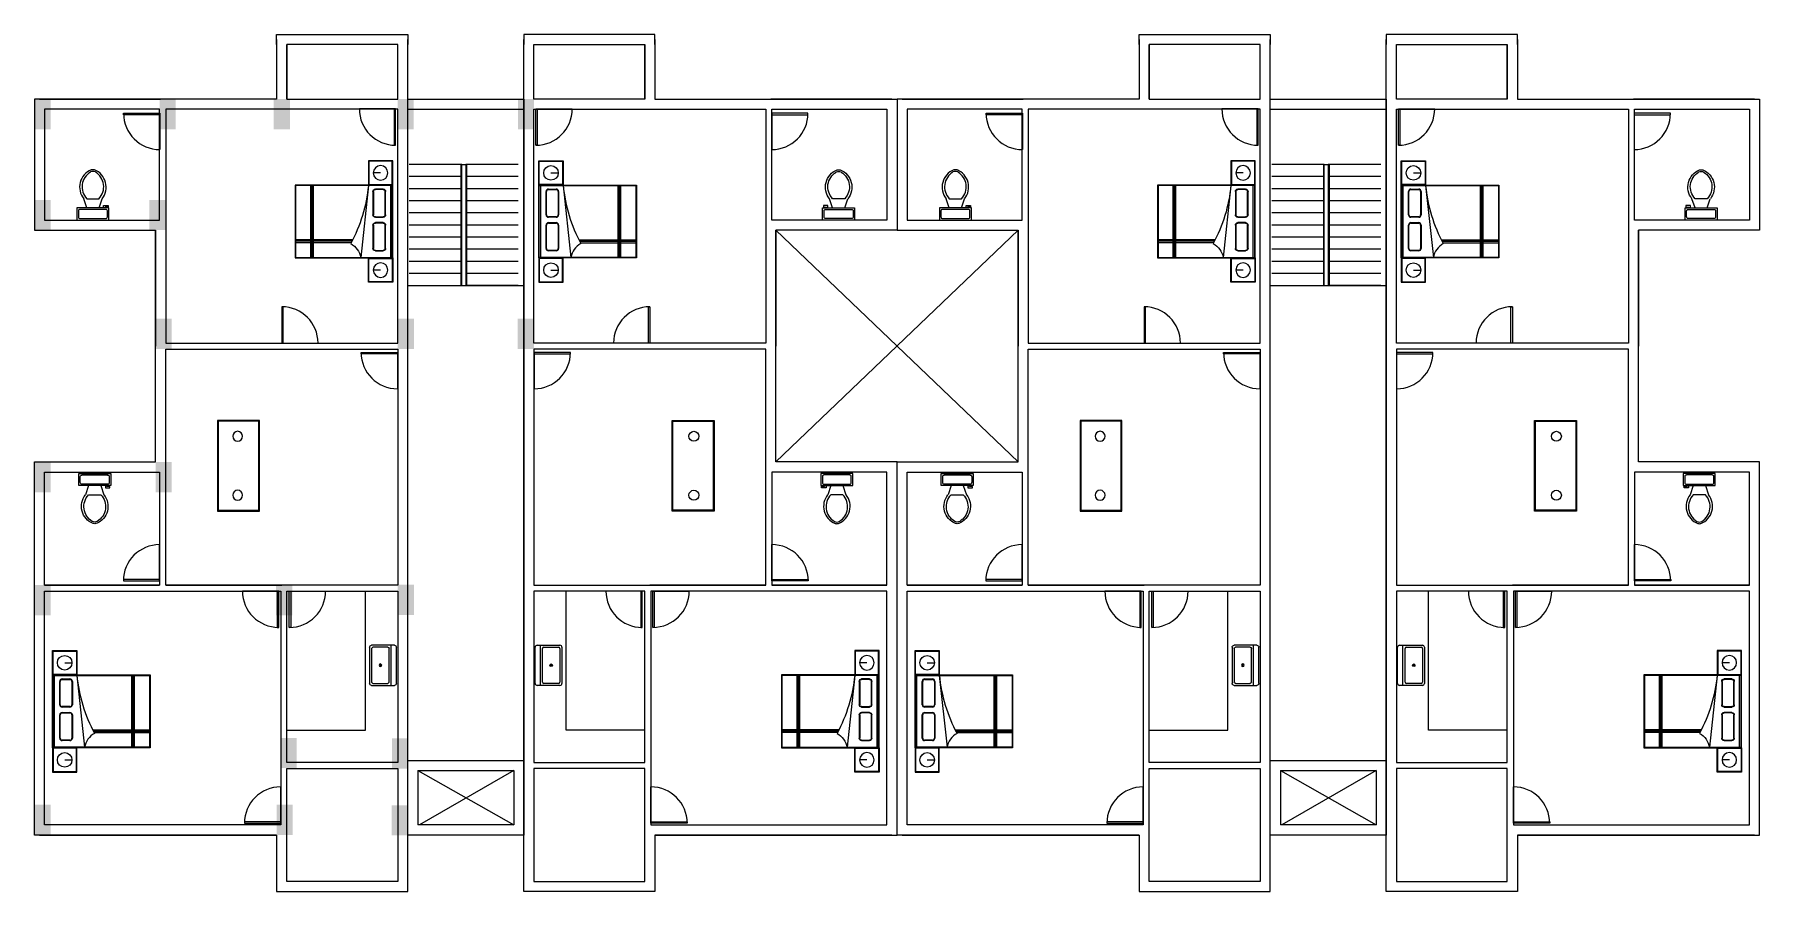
# Model space of a CAD drawing. Header units: metres. Extents: x -2370498 to 1228044, y -644254 to 236701.
# Drawn here: x -47181 to -4429, y -16789 to 4461 of the extents above; entities that cross this region are included whole.
import ezdxf

# ---------------------------------------------------------------- set-up
doc = ezdxf.new("R2010")
doc.units = ezdxf.units.M
doc.header["$MEASUREMENT"] = 0
for name, color, linetype in [('Beam', 6, 'Continuous'), ('funi', 22, 'Continuous'), ('TOILET SAMBLE', 181, 'Continuous')]:
    doc.layers.add(name, color=color, linetype=linetype)

# ---------------------------------------------------------------- blocks, each defined once
blk = doc.blocks.new('A$C0EA4476A')
at = {"linetype": 'ByBlock', "lineweight": -2}
for p, q in [((0, 2.008), (0, 1.508)), ((0.5, 2.008), (0, 2.008)), ((0.01, 1.998), (0.01, 1.518)), ((0.49, 1.998), (0.01, 1.998)), ((0.49, 1.518), (0.49, 1.998)), ((0.5, 2.008), (2, 2.008)), ((0.5, 0), (0.5, 2.008)), ((0.5, 1.508), (0.5, 2.008)), ((0.51, 1.998), (1.99, 1.998)), ((0.51, 0.01), (0.51, 1.998)), ((0.51, 1.968), (1.99, 1.968)), ((0.646, 1.65), (0.646, 1.81)), ((0.656, 1.65), (0.656, 1.81)), ((0.696, 1.86), (1.176, 1.86)), ((0.696, 1.85), (1.176, 1.85)), ((1.216, 1.81), (1.216, 1.65)), ((1.226, 1.81), (1.226, 1.65)), ((1.336, 1.65), (1.336, 1.81)), ((1.346, 1.65), (1.346, 1.81)), ((1.386, 1.86), (1.866, 1.86)), ((1.386, 1.85), (1.866, 1.85)), ((1.906, 1.81), (1.906, 1.65)), ((1.916, 1.81), (1.916, 1.65)), ((1.99, 1.998), (1.99, 0.01)), ((2, 2.008), (2, 0)), ((2, 2.008), (2.5, 2.008)), ((2, 1.508), (2, 2.008)), ((2.01, 1.998), (2.49, 1.998)), ((2.01, 1.518), (2.01, 1.998)), ((2.49, 1.998), (2.49, 1.518)), ((2.5, 2.008), (2.5, 1.508)), ((0, 1.508), (0.5, 1.508)), ((0.01, 1.518), (0.49, 1.518)), ((0.25, 1.758), (0.25, 1.608)), ((1.99, 1.508), (0.51, 1.349)), ((1.176, 1.61), (0.696, 1.61)), ((1.176, 1.6), (0.696, 1.6)), ((1.866, 1.61), (1.386, 1.61)), ((1.866, 1.6), (1.386, 1.6)), ((2.5, 1.508), (2, 1.508)), ((2.49, 1.518), (2.01, 1.518)), ((2.25, 1.758), (2.25, 1.608)), ((0.812, 1.153), (0.812, 0.01)), ((0.842, 1.169), (0.842, 0.01)), ((0.872, 1.184), (0.872, 0.01)), ((0.51, 0.377), (1.99, 0.377)), ((0.51, 0.35), (1.99, 0.35)), ((0.51, 0.322), (1.99, 0.322)), ((1.99, 0.01), (0.51, 0.01)), ((2, 0), (0.5, 0))]:
    blk.add_line(p, q, dxfattribs=at)
for centre in [(0.25, 1.758), (2.25, 1.758)]:
    blk.add_circle(centre, 0.15, dxfattribs=at)
for centre, radius, start, end in [((0.696, 1.81), 0.05, 90, 180), ((0.696, 1.81), 0.04, 90, 180), ((1.176, 1.81), 0.05, 0, 90), ((1.176, 1.81), 0.04, 0, 90), ((1.386, 1.81), 0.05, 90, 180), ((1.386, 1.81), 0.04, 90, 180), ((1.866, 1.81), 0.05, 0, 90), ((1.866, 1.81), 0.04, 0, 90), ((0.696, 1.65), 0.05, 180, 270), ((0.696, 1.65), 0.04, 180, 270), ((2.293, -1.636), 3.158, 95.5104, 118.3399), ((1.176, 1.65), 0.04, 270, 0), ((1.176, 1.65), 0.05, 270, 0), ((1.386, 1.65), 0.05, 180, 270), ((1.386, 1.65), 0.04, 180, 270), ((1.866, 1.65), 0.05, 270, 0), ((1.866, 1.65), 0.04, 270, 0), ((0.44, 0.952), 0.403, 28.4688, 79.9557)]:
    blk.add_arc(centre, radius, start, end, dxfattribs=at)
blk = doc.blocks.new('Sink-single - 30 in top')
blk.add_line((-15, -3.999996), (15, -3.999996))
for points in [[(-13.5, 0), (13.5, 0)], [(-15, -18.499996), (-15, -1.5)], [(-13.5, -17.499996), (-13.5, -6.499996)], [(-12.5, -5.499996), (12.5, -5.499996)], [(13.5, -6.499996), (13.5, -17.499996)], [(15, -1.5), (15, -18.499996)], [(13.5, -19.999996), (-13.5, -19.999996)], [(12.5, -18.499996), (-12.5, -18.499996)]]:
    blk.add_lwpolyline(points)
for radius in [1, 0.5]:
    blk.add_circle((0, -11.999996), radius)
for centre, radius, start, end in [((-13.5, -1.5), 1.5, 90, 180), ((-12.5, -6.499996), 1, 90, 180), ((12.5, -6.499996), 1, 0, 90), ((13.5, -1.5), 1.5, 0, 90), ((-13.5, -18.499996), 1.5, 180, 270), ((-12.5, -17.499996), 1, 180, 270), ((12.5, -17.499996), 1, 270, 0), ((13.5, -18.499996), 1.5, 270, 0)]:
    blk.add_arc(centre, radius, start, end)
blk = doc.blocks.new('TABEL')
at = {"layer": 'funi'}
for points in [[(345, -136.6), (372.5, -136.6), (372.5, -196.1), (345, -196.1)], [(345.5, -137.1), (372, -137.1), (372, -195.6), (345.5, -195.6)]]:
    blk.add_lwpolyline(points, close=True, dxfattribs=at)
at = {"layer": 'funi', "color": 7}
for centre in [(358.2, -147), (358.2, -185.7)]:
    blk.add_circle(centre, 3.27, dxfattribs=at)
blk = doc.blocks.new('Toilet - top')
for p, q in [((-10, -8.5), (-8, -8.5)), ((-10, -9.5), (-10, -8.5)), ((-7, -9.5), (-10, -9.5)), ((-8, -8.5), (-8, -8)), ((-7, -8), (-7, -9.5)), ((-4, -8), (-6, -14)), ((4, -8), (6, -14)), ((9.5, -6), (9.5, -2)), ((4, -14), (-4, -14))]:
    blk.add_line(p, q)
blk.add_lwpolyline([(10.5, -8), (10.5, 0), (-10.5, 0), (-10.5, -8)], close=True)
for points in [[(-9.5, -2), (-9.5, -6)], [(8.5, -1), (-8.5, -1)], [(-8.5, -7), (8.5, -7)]]:
    blk.add_lwpolyline(points)
for centre, radius, start, end in [((-8.6, -1.9), 0.884, 81.8699, 188.1301), ((-8.6, -6.1), 0.884, 171.8699, 278.1301), ((8.6, -1.9), 0.884, 351.8699, 98.1301), ((8.6, -6.1), 0.884, 261.8699, 8.1301), ((3.5, -21.6), 12.2, 141.4691, 247.9714), ((4.2, -21.8), 11.3, 136.3677, 238.9468), ((-3.5, -21.6), 12.2, 292.0284, 38.5307), ((-4.2, -21.8), 11.3, 301.053, 43.6321), ((0, -27.9), 4, 245.7318, 294.2682), ((0, -29), 4, 254.8605, 285.1395)]:
    blk.add_arc(centre, radius, start, end)

msp = doc.modelspace()

# ---------------------------------------------------------------- hatches: boundary and pattern name
at = {"layer": 'Beam', "true_color": 0xed1f24}
h = msp.add_hatch(color=240, dxfattribs=at)
h.dxf.hatch_style = 1
h.paths.add_polyline_path([(-46780.63892, 2861.86012), (-47180.63892, 2861.86012), (-47180.63892, 2111.86012), (-46780.63892, 2111.86012)])
h = msp.add_hatch(color=240, dxfattribs=at)
h.dxf.hatch_style = 1
h.paths.add_polyline_path([(-43681.10772, 2861.22844), (-44081.10772, 2861.22844), (-44081.10772, 2111.22844), (-43681.10772, 2111.22844)])
h = msp.add_hatch(color=240, dxfattribs=at)
h.dxf.hatch_style = 1
h.paths.add_polyline_path([(-40851.44848, 2860.22877), (-41251.44848, 2860.22877), (-41251.44848, 2110.22877), (-40851.44848, 2110.22877)])
h = msp.add_hatch(color=240, dxfattribs=at)
h.dxf.hatch_style = 1
h.paths.add_polyline_path([(-37779.70115, 2860.9108), (-38179.70115, 2860.9108), (-38179.70115, 2110.9108), (-37779.70115, 2110.9108)])
h = msp.add_hatch(color=240, dxfattribs=at)
h.dxf.hatch_style = 1
h.paths.add_polyline_path([(-34800.8537, 2858.68164), (-35200.8537, 2858.68164), (-35200.8537, 2108.68164), (-34800.8537, 2108.68164)])
h = msp.add_hatch(color=240, dxfattribs=at)
h.dxf.hatch_style = 1
h.paths.add_polyline_path([(-46779.38692, 360.81699), (-47179.38692, 360.81699), (-47179.38692, -389.18301), (-46779.38692, -389.18301)])
h = msp.add_hatch(color=240, dxfattribs=at)
h.dxf.hatch_style = 1
h.paths.add_polyline_path([(-43932.38661, 360.81699), (-44332.38661, 360.81699), (-44332.38661, -389.18301), (-43932.38661, -389.18301)])
h = msp.add_hatch(color=240, dxfattribs=at)
h.dxf.hatch_style = 1
h.paths.add_polyline_path([(-43779.38692, -2589.18301), (-44179.38692, -2589.18301), (-44179.38692, -3339.18301), (-43779.38692, -3339.18301)])
h = msp.add_hatch(color=240, dxfattribs=at)
h.dxf.hatch_style = 1
h.paths.add_polyline_path([(-37779.38692, -2589.18301), (-38179.38692, -2589.18301), (-38179.38692, -3339.18301), (-37779.38692, -3339.18301)])
h = msp.add_hatch(color=240, dxfattribs=at)
h.dxf.hatch_style = 1
h.paths.add_polyline_path([(-34802.13371, -2589.18301), (-35202.13371, -2589.18301), (-35202.13371, -3339.18301), (-34802.13371, -3339.18301)])
h = msp.add_hatch(color=240, dxfattribs=at)
h.dxf.hatch_style = 1
h.paths.add_polyline_path([(-46779.38692, -6140.5151), (-47179.38692, -6140.5151), (-47179.38692, -6890.5151), (-46779.38692, -6890.5151)])
h = msp.add_hatch(color=240, dxfattribs=at)
h.dxf.hatch_style = 1
h.paths.add_polyline_path([(-43778.69116, -6138.23819), (-44178.69116, -6138.23819), (-44178.69116, -6888.23819), (-43778.69116, -6888.23819)])
h = msp.add_hatch(color=240, dxfattribs=at)
h.dxf.hatch_style = 1
h.paths.add_polyline_path([(-46779.38692, -9191.77599), (-47179.38692, -9191.77599), (-47179.38692, -9941.77599), (-46779.38692, -9941.77599)])
h = msp.add_hatch(color=240, dxfattribs=at)
h.dxf.hatch_style = 1
h.paths.add_polyline_path([(-40793.06691, -9188.51891), (-41193.06691, -9188.51891), (-41193.06691, -9938.51891), (-40793.06691, -9938.51891)])
h = msp.add_hatch(color=240, dxfattribs=at)
h.dxf.hatch_style = 1
h.paths.add_polyline_path([(-37779.38692, -9184.90013), (-38179.38692, -9184.90013), (-38179.38692, -9934.90013), (-37779.38692, -9934.90013)])
h = msp.add_hatch(color=240, dxfattribs=at)
h.dxf.hatch_style = 1
h.paths.add_polyline_path([(-40679.40209, -12980.57163), (-41079.40209, -12980.57163), (-41079.40209, -13730.57163), (-40679.40209, -13730.57163)])
h = msp.add_hatch(color=240, dxfattribs=at)
h.dxf.hatch_style = 1
h.paths.add_polyline_path([(-37923.46092, -12989.18301), (-38323.46092, -12989.18301), (-38323.46092, -13739.18301), (-37923.46092, -13739.18301)])
h = msp.add_hatch(color=240, dxfattribs=at)
h.dxf.hatch_style = 1
h.paths.add_polyline_path([(-46779.38692, -14639.18301), (-47179.38692, -14639.18301), (-47179.38692, -15389.18301), (-46779.38692, -15389.18301)])
h = msp.add_hatch(color=240, dxfattribs=at)
h.dxf.hatch_style = 1
h.paths.add_polyline_path([(-40779.38692, -14638.64292), (-41179.38692, -14638.64292), (-41179.38692, -15388.64292), (-40779.38692, -15388.64292)])
h = msp.add_hatch(color=240, dxfattribs=at)
h.dxf.hatch_style = 1
h.paths.add_polyline_path([(-37926.41146, -14648.69231), (-38326.41146, -14648.69231), (-38326.41146, -15398.69231), (-37926.41146, -15398.69231)])

# ---------------------------------------------------------------- linework, layer by layer
at = {"layer": 'Beam', "color": 7}
for p, q in [((-47054.38692, 2860.81699), (-44054.38692, 2860.81699)), ((-37929.38692, 2860.81699), (-35054.38692, 2860.81699)), ((-37929.38692, 2610.81699), (-35054.38692, 2610.81699)), ((-35054.38692, 2860.81699), (-35054.38692, -15389.18301)), ((-25929.38692, 2860.81699), (-28929.38692, 2860.81699)), ((-25679.38692, 2860.81699), (-22679.38692, 2860.81699)), ((-16554.38692, 2735.81699), (-16554.38692, 2860.81699)), ((-16554.38692, 2860.81699), (-13679.38692, 2860.81699)), ((-16554.38692, -3264.18301), (-16554.38692, 2735.81699)), ((-16554.38692, 2610.81699), (-13679.38692, 2610.81699)), ((-13679.38692, 2860.81699), (-13679.38692, -15389.18301)), ((-4554.38692, 2860.81699), (-7554.38692, 2860.81699)), ((-16554.38692, -9264.18301), (-16554.38692, -3264.18301)), ((-47179.38692, -15264.18301), (-47179.38692, -9264.18301)), ((-46929.38692, -9189.18301), (-44079.38692, -9189.18301)), ((-43929.38692, -9189.18301), (-41054.38692, -9189.18301)), ((-29054.38692, -9189.18301), (-31929.38692, -9189.18301)), ((-26054.38692, -9189.18301), (-28904.38692, -9189.18301)), ((-25804.38692, -15264.18301), (-25804.38692, -9264.18301)), ((-25804.38692, -15264.18301), (-25804.38692, -9264.18301)), ((-25554.38692, -9189.18301), (-22704.38692, -9189.18301)), ((-22554.38692, -9189.18301), (-19679.38692, -9189.18301)), ((-16554.38692, -13664.18301), (-16554.38692, -9264.18301)), ((-7679.38692, -9189.18301), (-10554.38692, -9189.18301)), ((-4679.38692, -9189.18301), (-7529.38692, -9189.18301)), ((-4429.38692, -15264.18301), (-4429.38692, -9264.18301)), ((-37929.38692, -13539.18301), (-35054.38692, -13539.18301)), ((-16554.38692, -13539.18301), (-13679.38692, -13539.18301)), ((-16554.38692, -15389.18301), (-16554.38692, -13664.18301)), ((-37679.38692, -13789.18301), (-35304.38692, -13789.18301)), ((-37679.38692, -13789.18301), (-37679.38692, -15139.18301)), ((-37679.38692, -13789.18301), (-35304.38692, -15139.18301)), ((-35304.38692, -13789.18301), (-37642.65551, -15139.18301)), ((-35304.38692, -13789.18301), (-35304.38692, -15139.18301)), ((-16304.38692, -13789.18301), (-13929.38692, -13789.18301)), ((-16304.38692, -13789.18301), (-16304.38692, -15139.18301)), ((-16304.38692, -13789.18301), (-13929.38692, -15139.18301)), ((-13929.38692, -13789.18301), (-16267.65551, -15139.18301)), ((-13929.38692, -13789.18301), (-13929.38692, -15139.18301)), ((-35054.38692, -15389.18301), (-37929.38692, -15389.18301)), ((-35304.38692, -15139.18301), (-37679.38692, -15139.18301)), ((-13679.38692, -15389.18301), (-16554.38692, -15389.18301)), ((-13929.38692, -15139.18301), (-16304.38692, -15139.18301))]:
    msp.add_line(p, q, dxfattribs=at)
at = {"layer": 'Beam', "color": 6}
for p, q in [((-38229.7368, 2614.87059), (-39129.7368, 2614.87059)), ((-34754.03703, 2614.87059), (-33854.03703, 2614.87059)), ((-16854.7368, 2614.87059), (-17754.7368, 2614.87059)), ((-13379.03703, 2614.87059), (-12479.03703, 2614.87059)), ((-44072.60893, 2506.0646), (-44072.60893, 1606.0646)), ((-28911.1649, 2506.0646), (-28911.1649, 1606.0646)), ((-22697.60893, 2506.0646), (-22697.60893, 1606.0646)), ((-7536.1649, 2506.0646), (-7536.1649, 1606.0646)), ((-36591.88692, 1235.81699), (-37891.88692, 1235.81699)), ((-36611.88692, 935.81699), (-37891.88692, 935.81699)), ((-35191.88692, 1235.81699), (-36491.88692, 1235.81699)), ((-35191.88692, 935.81699), (-36471.88692, 935.81699)), ((-15216.88692, 1235.81699), (-16516.88692, 1235.81699)), ((-15236.88692, 935.81699), (-16516.88692, 935.81699)), ((-13816.88692, 1235.81699), (-15116.88692, 1235.81699)), ((-13816.88692, 935.81699), (-15096.88692, 935.81699)), ((-36611.88692, 635.81699), (-37891.88692, 635.81699)), ((-35191.88692, 635.81699), (-36471.88692, 635.81699)), ((-15236.88692, 635.81699), (-16516.88692, 635.81699)), ((-13816.88692, 635.81699), (-15096.88692, 635.81699)), ((-36611.88692, 335.81699), (-37891.88692, 335.81699)), ((-36611.88692, 35.81699), (-37891.88692, 35.81699)), ((-35191.88692, 335.81699), (-36471.88692, 335.81699)), ((-35191.88692, 35.81699), (-36471.88692, 35.81699)), ((-15236.88692, 335.81699), (-16516.88692, 335.81699)), ((-15236.88692, 35.81699), (-16516.88692, 35.81699)), ((-13816.88692, 335.81699), (-15096.88692, 335.81699)), ((-13816.88692, 35.81699), (-15096.88692, 35.81699)), ((-36611.88692, -264.18301), (-37891.88692, -264.18301)), ((-35191.88692, -264.18301), (-36471.88692, -264.18301)), ((-15236.88692, -264.18301), (-16516.88692, -264.18301)), ((-13816.88692, -264.18301), (-15096.88692, -264.18301)), ((-36611.88692, -564.18301), (-37891.88692, -564.18301)), ((-35191.88692, -564.18301), (-36471.88692, -564.18301)), ((-15236.88692, -564.18301), (-16516.88692, -564.18301)), ((-13816.88692, -564.18301), (-15096.88692, -564.18301)), ((-36611.88692, -864.18301), (-37891.88692, -864.18301)), ((-36611.88692, -1164.18301), (-37891.88692, -1164.18301)), ((-35191.88692, -864.18301), (-36471.88692, -864.18301)), ((-35191.88692, -1164.18301), (-36471.88692, -1164.18301)), ((-15236.88692, -864.18301), (-16516.88692, -864.18301)), ((-15236.88692, -1164.18301), (-16516.88692, -1164.18301)), ((-13816.88692, -864.18301), (-15096.88692, -864.18301)), ((-13816.88692, -1164.18301), (-15096.88692, -1164.18301)), ((-36611.88692, -1464.18301), (-37891.88692, -1464.18301)), ((-35191.88692, -1464.18301), (-36471.88692, -1464.18301)), ((-15236.88692, -1464.18301), (-16516.88692, -1464.18301)), ((-13816.88692, -1464.18301), (-15096.88692, -1464.18301)), ((-37929.38692, -1764.18301), (-35054.38692, -1764.18301)), ((-35191.88692, -1764.18301), (-36491.88692, -1764.18301)), ((-16554.38692, -1764.18301), (-13679.38692, -1764.18301)), ((-13816.88692, -1764.18301), (-15116.88692, -1764.18301)), ((-41054.38692, -3189.18301), (-40154.38692, -3189.18301)), ((-31929.38692, -3189.18301), (-32829.38692, -3189.18301)), ((-19679.38692, -3189.18301), (-18779.38692, -3189.18301)), ((-10554.38692, -3189.18301), (-11454.38692, -3189.18301)), ((-38186.49556, -3423.04417), (-38186.49556, -4323.04417)), ((-34797.27828, -3423.04417), (-34797.27828, -4323.04417)), ((-16811.49556, -3423.04417), (-16811.49556, -4323.04417)), ((-13422.27828, -3423.04417), (-13422.27828, -4323.04417)), ((-44078.94575, -9088.91579), (-44078.94575, -8188.91579)), ((-28904.82809, -9088.91579), (-28904.82809, -8188.91579)), ((-22703.94575, -9088.91579), (-22703.94575, -8188.91579)), ((-7529.82809, -9088.91579), (-7529.82809, -8188.91579)), ((-41128.96696, -9339.18301), (-42028.96696, -9339.18301)), ((-40865.50944, -9340.87294), (-39965.50944, -9340.87294)), ((-32118.2644, -9340.87294), (-33018.2644, -9340.87294)), ((-31854.80687, -9339.18301), (-30954.80687, -9339.18301)), ((-19753.96696, -9339.18301), (-20653.96696, -9339.18301)), ((-19490.50944, -9340.87294), (-18590.50944, -9340.87294)), ((-10743.2644, -9340.87294), (-11643.2644, -9340.87294)), ((-10479.80687, -9339.18301), (-9579.80687, -9339.18301)), ((-41079.40209, -15094.30565), (-41079.40209, -14194.30565)), ((-31904.37175, -15094.30565), (-31904.37175, -14194.30565)), ((-19704.40209, -15094.30565), (-19704.40209, -14194.30565)), ((-10529.37175, -15094.30565), (-10529.37175, -14194.30565))]:
    msp.add_line(p, q, dxfattribs=at)
at = {"layer": 'Beam', "color": 5}
for p, q in [((-36611.88692, 1235.81699), (-36611.88692, -1764.18301)), ((-15236.88692, 1235.81699), (-15236.88692, -1764.18301))]:
    msp.add_line(p, q, dxfattribs=at)
at = {"layer": 'Beam', "color": 175, "true_color": 0x4554a5}
for p, q in [((-36471.88692, 1235.81699), (-36471.88692, -1764.18301)), ((-15096.88692, 1235.81699), (-15096.88692, -1764.18301))]:
    msp.add_line(p, q, dxfattribs=at)
at = {"layer": 'Beam', "color": 240, "true_color": 0xed1f24}
for p, q in [((-28804.38692, -389.18301), (-22804.38692, -6139.18301)), ((-22804.38692, -389.18301), (-28804.38692, -6139.18301))]:
    msp.add_line(p, q, dxfattribs=at)
at = {"layer": 'Beam', "color": 7}
for points in [[(-41179.38692, 4335.81699), (-41179.38692, 2860.81699), (-44054.38692, 2860.81699), (-47179.38692, 2860.81699), (-47179.38692, -389.18301), (-44179.38692, -389.18301)], [(-41179.38692, 4210.81699), (-41179.38692, 4460.81699), (-37929.38692, 4460.81699), (-37929.38692, 4210.81699)], [(-41179.38692, -15389.18301), (-41179.38692, -16789.18301), (-37929.38692, -16789.18301), (-37929.38692, -13664.18301), (-37929.38692, -9264.18301), (-37929.38692, -3264.18301), (-37929.38692, 2735.81699), (-37929.38692, 4335.81699)], [(-31804.38692, 4210.81699), (-31804.38692, 4460.81699), (-35054.38692, 4460.81699), (-35054.38692, 4210.81699)], [(-31804.38692, -15389.18301), (-31804.38692, -16789.18301), (-35054.38692, -16789.18301), (-35054.38692, -13664.18301), (-35054.38692, -9264.18301), (-35054.38692, -3264.18301), (-35054.38692, 2735.81699), (-35054.38692, 4335.81699)], [(-31804.38692, 4335.81699), (-31804.38692, 2860.81699), (-28929.38692, 2860.81699), (-25804.38692, 2860.81699), (-25804.38692, -389.18301), (-28804.38692, -389.18301)], [(-19804.38692, 4335.81699), (-19804.38692, 2860.81699), (-22679.38692, 2860.81699), (-25804.38692, 2860.81699), (-25804.38692, -389.18301), (-22804.38692, -389.18301)], [(-19804.38692, 4210.81699), (-19804.38692, 4460.81699), (-16554.38692, 4460.81699), (-16554.38692, 4210.81699)], [(-19804.38692, -15389.18301), (-19804.38692, -16789.18301), (-16554.38692, -16789.18301), (-16554.38692, -13664.18301), (-16554.38692, -9264.18301), (-16554.38692, -3264.18301), (-16554.38692, 2735.81699), (-16554.38692, 4335.81699)], [(-10429.38692, 4210.81699), (-10429.38692, 4460.81699), (-13679.38692, 4460.81699), (-13679.38692, 4210.81699)], [(-10429.38692, -15389.18301), (-10429.38692, -16789.18301), (-13679.38692, -16789.18301), (-13679.38692, -13664.18301), (-13679.38692, -9264.18301), (-13679.38692, -3264.18301), (-13679.38692, 2735.81699), (-13679.38692, 4335.81699)], [(-10429.38692, 4335.81699), (-10429.38692, 2860.81699), (-7554.38692, 2860.81699), (-4429.38692, 2860.81699), (-4429.38692, -389.18301), (-7429.38692, -389.18301)], [(-40929.38692, 2860.81699), (-38179.38692, 2860.81699), (-38179.38692, 4210.81699), (-40929.38692, 4210.81699), (-40929.38692, 2860.81699), (-40929.38692, 4210.81699)], [(-32054.38692, 2860.81699), (-34804.38692, 2860.81699), (-34804.38692, 4210.81699), (-32054.38692, 4210.81699), (-32054.38692, 2860.81699), (-32054.38692, 4210.81699)], [(-19554.38692, 2860.81699), (-16804.38692, 2860.81699), (-16804.38692, 4210.81699), (-19554.38692, 4210.81699), (-19554.38692, 2860.81699), (-19554.38692, 4210.81699)], [(-10679.38692, 2860.81699), (-13429.38692, 2860.81699), (-13429.38692, 4210.81699), (-10679.38692, 4210.81699), (-10679.38692, 2860.81699), (-10679.38692, 4210.81699)], [(-47054.38692, -15389.18301), (-41179.38692, -15389.18301), (-47179.38692, -15389.18301), (-47179.38692, -9264.18301), (-47179.38692, -6139.18301), (-44179.38692, -6139.18301), (-44179.38692, -3264.18301)], [(-25929.38692, -15389.18301), (-31804.38692, -15389.18301), (-25804.38692, -15389.18301), (-25804.38692, -9264.18301), (-25804.38692, -6139.18301), (-28804.38692, -6139.18301), (-28804.38692, -3264.18301)], [(-25679.38692, -15389.18301), (-19804.38692, -15389.18301), (-25804.38692, -15389.18301), (-25804.38692, -9264.18301), (-25804.38692, -6139.18301), (-22804.38692, -6139.18301), (-22804.38692, -3264.18301)], [(-4554.38692, -15389.18301), (-10429.38692, -15389.18301), (-4429.38692, -15389.18301), (-4429.38692, -9264.18301), (-4429.38692, -6139.18301), (-7429.38692, -6139.18301), (-7429.38692, -3264.18301)]]:
    msp.add_lwpolyline(points, dxfattribs=at)
for points in [[(-46929.38692, 2610.81699), (-46929.38692, -139.18301), (-44079.38692, -139.18301), (-44079.38692, 2610.81699)], [(-43929.38692, 2610.81699), (-43929.38692, -264.18301), (-43929.38692, -3189.18301), (-38179.38692, -3189.18301), (-38179.38692, 2610.81699)], [(-29054.38692, 2610.81699), (-29054.38692, -264.18301), (-29054.38692, -3189.18301), (-34804.38692, -3189.18301), (-34804.38692, 2610.81699)], [(-26054.38692, 2610.81699), (-26054.38692, -139.18301), (-28904.38692, -139.18301), (-28904.38692, 2610.81699)], [(-25554.38692, 2610.81699), (-25554.38692, -139.18301), (-22704.38692, -139.18301), (-22704.38692, 2610.81699)], [(-22554.38692, 2610.81699), (-22554.38692, -264.18301), (-22554.38692, -3189.18301), (-16804.38692, -3189.18301), (-16804.38692, 2610.81699)], [(-7679.38692, 2610.81699), (-7679.38692, -264.18301), (-7679.38692, -3189.18301), (-13429.38692, -3189.18301), (-13429.38692, 2610.81699)], [(-4679.38692, 2610.81699), (-4679.38692, -139.18301), (-7529.38692, -139.18301), (-7529.38692, 2610.81699)], [(-44179.38692, -3264.18301), (-44179.38692, -389.18301)], [(-28804.38692, -3264.18301), (-28804.38692, -389.18301)], [(-22804.38692, -3264.18301), (-22804.38692, -389.18301)], [(-7429.38692, -3264.18301), (-7429.38692, -389.18301)], [(-41054.38692, -9189.18301), (-43929.38692, -9189.18301), (-43929.38692, -6264.18301), (-43929.38692, -3339.18301), (-38179.38692, -3339.18301), (-38179.38692, -9189.18301)], [(-31929.38692, -9189.18301), (-29054.38692, -9189.18301), (-29054.38692, -6264.18301), (-29054.38692, -3339.18301), (-34804.38692, -3339.18301), (-34804.38692, -9189.18301)], [(-19679.38692, -9189.18301), (-22554.38692, -9189.18301), (-22554.38692, -6264.18301), (-22554.38692, -3339.18301), (-16804.38692, -3339.18301), (-16804.38692, -9189.18301)], [(-10554.38692, -9189.18301), (-7679.38692, -9189.18301), (-7679.38692, -6264.18301), (-7679.38692, -3339.18301), (-13429.38692, -3339.18301), (-13429.38692, -9189.18301)], [(-46929.38692, -9189.18301), (-46929.38692, -6389.18301), (-44079.38692, -6389.18301), (-44079.38692, -9189.18301)], [(-26054.38692, -9189.18301), (-26054.38692, -6389.18301), (-28904.38692, -6389.18301), (-28904.38692, -9189.18301)], [(-25554.38692, -9189.18301), (-25554.38692, -6389.18301), (-22704.38692, -6389.18301), (-22704.38692, -9189.18301)], [(-4679.38692, -9189.18301), (-4679.38692, -6389.18301), (-7529.38692, -6389.18301), (-7529.38692, -9189.18301)], [(-46929.38692, -15139.18301), (-46929.38692, -9339.18301), (-41079.38692, -9339.18301), (-41079.38692, -13664.18301), (-41079.38692, -15139.18301)], [(-38179.38692, -13589.18301), (-40929.38692, -13589.18301), (-40929.38692, -9339.18301), (-38179.38692, -9339.18301)], [(-34804.38692, -13589.18301), (-32054.38692, -13589.18301), (-32054.38692, -9339.18301), (-34804.38692, -9339.18301)], [(-26054.38692, -15139.18301), (-26054.38692, -9339.18301), (-31904.38692, -9339.18301), (-31904.38692, -13664.18301), (-31904.38692, -15139.18301)], [(-25554.38692, -15139.18301), (-25554.38692, -9339.18301), (-19704.38692, -9339.18301), (-19704.38692, -13664.18301), (-19704.38692, -15139.18301)], [(-16804.38692, -13589.18301), (-19554.38692, -13589.18301), (-19554.38692, -9339.18301), (-16804.38692, -9339.18301)], [(-13429.38692, -13589.18301), (-10679.38692, -13589.18301), (-10679.38692, -9339.18301), (-13429.38692, -9339.18301)], [(-4679.38692, -15139.18301), (-4679.38692, -9339.18301), (-10529.38692, -9339.18301), (-10529.38692, -13664.18301), (-10529.38692, -15139.18301)], [(-38179.38692, -16539.18301), (-40929.38692, -16539.18301), (-40929.38692, -15264.18301), (-40929.38692, -13739.18301), (-38179.38692, -13739.18301)], [(-34804.38692, -16539.18301), (-32054.38692, -16539.18301), (-32054.38692, -15264.18301), (-32054.38692, -13739.18301), (-34804.38692, -13739.18301)], [(-16804.38692, -16539.18301), (-19554.38692, -16539.18301), (-19554.38692, -15264.18301), (-19554.38692, -13739.18301), (-16804.38692, -13739.18301)], [(-13429.38692, -16539.18301), (-10679.38692, -16539.18301), (-10679.38692, -15264.18301), (-10679.38692, -13739.18301), (-13429.38692, -13739.18301)]]:
    msp.add_lwpolyline(points, close=True, dxfattribs=at)
at = {"layer": 'Beam', "color": 3}
for points in [[(-38229.7368, 1714.87059), (-38229.7368, 2614.87059), (-38264.7368, 2614.87059), (-38264.7368, 1714.87059)], [(-34754.03703, 1714.87059), (-34754.03703, 2614.87059), (-34719.03703, 2614.87059), (-34719.03703, 1714.87059)], [(-16854.7368, 1714.87059), (-16854.7368, 2614.87059), (-16889.7368, 2614.87059), (-16889.7368, 1714.87059)], [(-13379.03703, 1714.87059), (-13379.03703, 2614.87059), (-13344.03703, 2614.87059), (-13344.03703, 1714.87059)], [(-44972.60893, 2506.0646), (-44072.60893, 2506.0646), (-44072.60893, 2471.0646), (-44972.60893, 2471.0646)], [(-28011.1649, 2506.0646), (-28911.1649, 2506.0646), (-28911.1649, 2471.0646), (-28011.1649, 2471.0646)], [(-23597.60893, 2506.0646), (-22697.60893, 2506.0646), (-22697.60893, 2471.0646), (-23597.60893, 2471.0646)], [(-6636.1649, 2506.0646), (-7536.1649, 2506.0646), (-7536.1649, 2471.0646), (-6636.1649, 2471.0646)], [(-41054.38692, -2289.18301), (-41054.38692, -3189.18301), (-41019.38692, -3189.18301), (-41019.38692, -2289.18301)], [(-31929.38692, -2289.18301), (-31929.38692, -3189.18301), (-31964.38692, -3189.18301), (-31964.38692, -2289.18301)], [(-19679.38692, -2289.18301), (-19679.38692, -3189.18301), (-19644.38692, -3189.18301), (-19644.38692, -2289.18301)], [(-10554.38692, -2289.18301), (-10554.38692, -3189.18301), (-10589.38692, -3189.18301), (-10589.38692, -2289.18301)], [(-39086.49556, -3423.04417), (-38186.49556, -3423.04417), (-38186.49556, -3458.04417), (-39086.49556, -3458.04417)], [(-33897.27828, -3423.04417), (-34797.27828, -3423.04417), (-34797.27828, -3458.04417), (-33897.27828, -3458.04417)], [(-17711.49556, -3423.04417), (-16811.49556, -3423.04417), (-16811.49556, -3458.04417), (-17711.49556, -3458.04417)], [(-12522.27828, -3423.04417), (-13422.27828, -3423.04417), (-13422.27828, -3458.04417), (-12522.27828, -3458.04417)], [(-44978.94575, -9088.91579), (-44078.94575, -9088.91579), (-44078.94575, -9053.91579), (-44978.94575, -9053.91579)], [(-41128.96696, -10239.18301), (-41128.96696, -9339.18301), (-41163.96696, -9339.18301), (-41163.96696, -10239.18301)], [(-40865.50944, -10240.87294), (-40865.50944, -9340.87294), (-40830.50944, -9340.87294), (-40830.50944, -10240.87294)], [(-32118.2644, -10240.87294), (-32118.2644, -9340.87294), (-32153.2644, -9340.87294), (-32153.2644, -10240.87294)], [(-31854.80687, -10239.18301), (-31854.80687, -9339.18301), (-31819.80687, -9339.18301), (-31819.80687, -10239.18301)], [(-28004.82809, -9088.91579), (-28904.82809, -9088.91579), (-28904.82809, -9053.91579), (-28004.82809, -9053.91579)], [(-23603.94575, -9088.91579), (-22703.94575, -9088.91579), (-22703.94575, -9053.91579), (-23603.94575, -9053.91579)], [(-19753.96696, -10239.18301), (-19753.96696, -9339.18301), (-19788.96696, -9339.18301), (-19788.96696, -10239.18301)], [(-19490.50944, -10240.87294), (-19490.50944, -9340.87294), (-19455.50944, -9340.87294), (-19455.50944, -10240.87294)], [(-10743.2644, -10240.87294), (-10743.2644, -9340.87294), (-10778.2644, -9340.87294), (-10778.2644, -10240.87294)], [(-10479.80687, -10239.18301), (-10479.80687, -9339.18301), (-10444.80687, -9339.18301), (-10444.80687, -10239.18301)], [(-6629.82809, -9088.91579), (-7529.82809, -9088.91579), (-7529.82809, -9053.91579), (-6629.82809, -9053.91579)], [(-41979.40209, -15094.30565), (-41079.40209, -15094.30565), (-41079.40209, -15059.30565), (-41979.40209, -15059.30565)], [(-31004.37175, -15094.30565), (-31904.37175, -15094.30565), (-31904.37175, -15059.30565), (-31004.37175, -15059.30565)], [(-20604.40209, -15094.30565), (-19704.40209, -15094.30565), (-19704.40209, -15059.30565), (-20604.40209, -15059.30565)], [(-9629.37175, -15094.30565), (-10529.37175, -15094.30565), (-10529.37175, -15059.30565), (-9629.37175, -15059.30565)]]:
    msp.add_lwpolyline(points, close=True, dxfattribs=at)
at = {"layer": 'Beam', "color": 5}
for points in [[(-36591.88692, -1764.18301), (-36591.88692, 1235.81699), (-36491.88692, 1235.81699), (-36491.88692, -1764.18301)], [(-15216.88692, -1764.18301), (-15216.88692, 1235.81699), (-15116.88692, 1235.81699), (-15116.88692, -1764.18301)]]:
    msp.add_lwpolyline(points, dxfattribs=at)
at = {"layer": 'Beam', "color": 6}
for points in [[(-40929.38692, -12789.18301), (-38979.38692, -12789.18301), (-38979.38692, -9339.18301)], [(-32054.38692, -12789.18301), (-34004.38692, -12789.18301), (-34004.38692, -9339.18301)], [(-19554.38692, -12789.18301), (-17604.38692, -12789.18301), (-17604.38692, -9339.18301)], [(-10679.38692, -12789.18301), (-12629.38692, -12789.18301), (-12629.38692, -9339.18301)]]:
    msp.add_lwpolyline(points, dxfattribs=at)
at = {"layer": 'Beam', "color": 3}
for centre, start, end in [((-38229.7368, 2614.87059), 180, 270), ((-34754.03703, 2614.87059), 270, 0), ((-16854.7368, 2614.87059), 180, 270), ((-13379.03703, 2614.87059), 270, 0), ((-44072.60893, 2506.0646), 180, 270), ((-28911.1649, 2506.0646), 270, 0), ((-22697.60893, 2506.0646), 180, 270), ((-7536.1649, 2506.0646), 270, 0), ((-41054.38692, -3189.18301), 0, 90), ((-31929.38692, -3189.18301), 90, 180), ((-19679.38692, -3189.18301), 0, 90), ((-10554.38692, -3189.18301), 90, 180), ((-38186.49556, -3423.04417), 180, 270), ((-34797.27828, -3423.04417), 270, 0), ((-16811.49556, -3423.04417), 180, 270), ((-13422.27828, -3423.04417), 270, 0), ((-44078.94575, -9088.91579), 90, 180), ((-28904.82809, -9088.91579), 0, 90), ((-22703.94575, -9088.91579), 90, 180), ((-7529.82809, -9088.91579), 0, 90), ((-41128.96696, -9339.18301), 180, 270), ((-40865.50944, -9340.87294), 270, 0), ((-32118.2644, -9340.87294), 180, 270), ((-31854.80687, -9339.18301), 270, 0), ((-19753.96696, -9339.18301), 180, 270), ((-19490.50944, -9340.87294), 270, 0), ((-10743.2644, -9340.87294), 180, 270), ((-10479.80687, -9339.18301), 270, 0), ((-41079.40209, -15094.30565), 90, 180), ((-31904.37175, -15094.30565), 0, 90), ((-19704.40209, -15094.30565), 90, 180), ((-10529.37175, -15094.30565), 0, 90)]:
    msp.add_arc(centre, 900, start, end, dxfattribs=at)

# ---------------------------------------------------------------- block references
at = {"layer": 'funi'}
for name, p, xscale, yscale, zscale, rotation in [('A$C0EA4476A', (-40721.19015, -1682.02622), -1204.721870579624, 1204.721870579624, 1204.721870579624, 270), ('A$C0EA4476A', (-32262.58368, -1682.02622), 1204.721870579624, 1204.721870579624, 1204.721870579624, 90), ('A$C0EA4476A', (-19346.19015, -1682.02622), -1204.721870579624, 1204.721870579624, 1204.721870579624, 270), ('A$C0EA4476A', (-10887.58368, -1682.02622), 1204.721870579624, 1204.721870579624, 1204.721870579624, 90.00000000000001), ('TABEL', (-55672.12262, -12514.79373), -37.76239790801824, 37.76239790801824, 37.76239790801824, 180), ('TABEL', (-17311.65121, -12514.79373), 37.76239790801824, 37.76239790801824, 37.76239790801824, 180), ('TABEL', (-34297.12262, -12514.79373), -37.76239790801824, 37.76239790801824, 37.76239790801824, 180), ('TABEL', (4063.34879, -12514.79373), 37.76239790801824, 37.76239790801824, 37.76239790801824, 180), ('A$C0EA4476A', (-44314.42987, -13827.00785), 1204.721870579624, 1204.721870579624, 1204.721870579624, 90.00000000000001), ('A$C0EA4476A', (-28669.34396, -13827.00785), -1204.721870579624, 1204.721870579624, 1204.721870579624, 270), ('A$C0EA4476A', (-22939.42987, -13827.00785), 1204.721870579624, 1204.721870579624, 1204.721870579624, 90.00000000000001), ('A$C0EA4476A', (-7294.34396, -13827.00785), -1204.721870579624, 1204.721870579624, 1204.721870579624, 270)]:
    msp.add_blockref(name, p, dxfattribs=dict(at, xscale=xscale, yscale=yscale, zscale=zscale, rotation=rotation))
at = {"layer": 'TOILET SAMBLE'}
for name, p, xscale, yscale, zscale, rotation in [('Toilet - top', (-45733.00648, -139.18301), 37.76239790801824, 37.76239790801824, 37.76239790801824, 180), ('Toilet - top', (-27250.76735, -139.18301), -37.76239790801824, 37.76239790801824, 37.76239790801824, 180), ('Toilet - top', (-24358.00648, -139.18301), 37.76239790801824, 37.76239790801824, 37.76239790801824, 180), ('Toilet - top', (-5875.76735, -139.18301), -37.76239790801824, 37.76239790801824, 37.76239790801824, 180), ('Sink-single - 30 in top', (-38211.4264, -11180.41602), -33.16971083162164, 33.16971083162164, 33.16971083162164, 270), ('Sink-single - 30 in top', (-34772.34744, -11180.41602), 33.16971083162164, 33.16971083162164, 33.16971083162164, 90), ('Sink-single - 30 in top', (-16836.4264, -11180.41602), -33.16971083162164, 33.16971083162164, 33.16971083162164, 270), ('Sink-single - 30 in top', (-13397.34744, -11180.41602), 33.16971083162164, 33.16971083162164, 33.16971083162164, 90.00000000000001)]:
    msp.add_blockref(name, p, dxfattribs=dict(at, xscale=xscale, yscale=yscale, zscale=zscale, rotation=rotation))
at = {"layer": 'TOILET SAMBLE', "yscale": 37.76239790801824, "zscale": 37.76239790801824}
for p, xscale in [((-45688.04508, -6423.30521), -37.76239790801824), ((-27295.72875, -6423.30521), 37.76239790801824), ((-24313.04508, -6423.30521), -37.76239790801824), ((-5920.72875, -6423.30521), 37.76239790801824)]:
    msp.add_blockref('Toilet - top', p, dxfattribs=dict(at, xscale=xscale))

doc.saveas('drawing.dxf')
